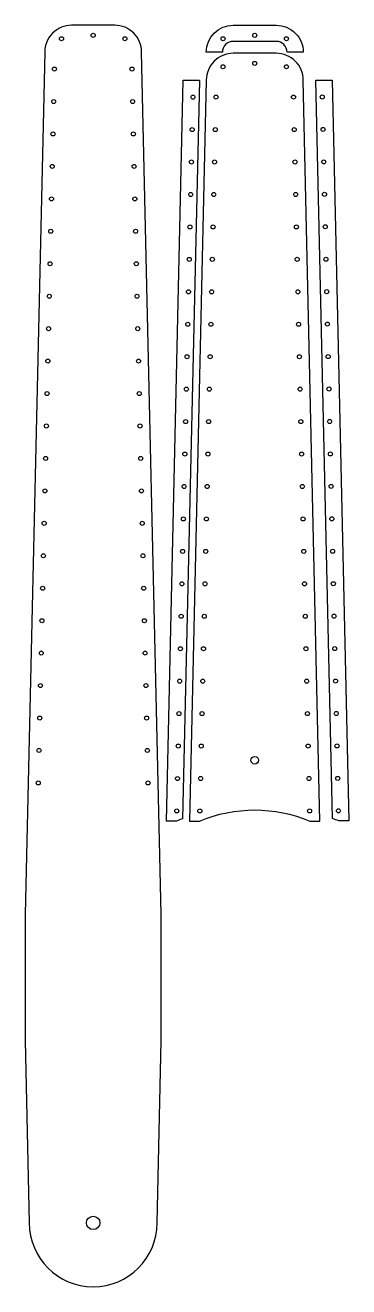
# Model space of a CAD drawing. Header units: millimetres. Extents: x 2664 to 2784, y 3163 to 3631.
import ezdxf

# ---------------------------------------------------------------- set-up
doc = ezdxf.new("R2010")
doc.units = ezdxf.units.MM

# ---------------------------------------------------------------- blocks, each defined once
blk = doc.blocks.new('*U20')
blk.add_circle((0, 0), 0.75)
blk = doc.blocks.new('*U22')
at = {"color": 0, "linetype": 'ByBlock', "lineweight": -2, "transparency": 16777216}
blk.add_blockref('*U20', (2575.42, 3483.53), dxfattribs=at)
for p, rotation in [((2563.65, 3482.27), 37.1036298473757), ((2587.19, 3482.27), 322.8963701526275), ((2561.03, 3471.01), 88.70211453567087), ((2589.81, 3471.01), 271.2978854643287), ((2560.76, 3458.96), 88.70211453567087), ((2590.08, 3458.96), 271.2978854643287), ((2560.48, 3446.92), 88.70211453567087), ((2590.36, 3446.92), 271.2978854643287), ((2560.21, 3434.87), 88.70211453567087), ((2590.63, 3434.87), 271.2978854643287), ((2559.94, 3422.83), 88.70211453567087), ((2590.9, 3422.83), 271.2978854643287), ((2559.66, 3410.79), 88.70211453567087), ((2591.18, 3410.79), 271.2978854643287), ((2559.39, 3398.74), 88.70211453567087), ((2591.45, 3398.74), 271.2978854643287), ((2559.12, 3386.7), 88.70211453567087), ((2591.72, 3386.7), 271.2978854643287), ((2558.85, 3374.65), 88.70211453567087), ((2591.99, 3374.65), 271.2978854643287), ((2558.57, 3362.61), 88.70211453567087), ((2592.27, 3362.61), 271.2978854643287), ((2558.3, 3350.56), 88.70211453567087), ((2592.54, 3350.56), 271.2978854643287), ((2558.03, 3338.52), 88.70211453567087), ((2592.81, 3338.52), 271.2978854643287), ((2557.75, 3326.48), 88.70211453567087), ((2593.09, 3326.48), 271.2978854643287), ((2557.48, 3314.43), 88.70211453567087), ((2593.36, 3314.43), 271.2978854643287), ((2557.21, 3302.39), 88.70211453567087), ((2593.63, 3302.39), 271.2978854643287), ((2556.94, 3290.34), 88.70211453567087), ((2593.9, 3290.34), 271.2978854643287), ((2556.66, 3278.3), 88.70211453567087), ((2594.18, 3278.3), 271.2978854643287), ((2556.39, 3266.25), 88.70211453567087), ((2594.45, 3266.25), 271.2978854643287), ((2556.12, 3254.21), 88.70211453567087), ((2594.72, 3254.21), 271.2978854643287), ((2555.84, 3242.17), 88.70211453567087), ((2595, 3242.17), 271.2978854643287), ((2555.57, 3230.12), 88.70211453567087), ((2595.27, 3230.12), 271.2978854643287), ((2555.3, 3218.08), 88.70211453567087), ((2595.54, 3218.08), 271.2978854643287), ((2555.03, 3206.03), 88.70211453567087), ((2595.81, 3206.03), 271.2978854643287)]:
    blk.add_blockref('*U20', p, dxfattribs=dict(at, rotation=rotation))
blk = doc.blocks.new('*U35')
blk.add_circle((0, 0), 0.75)
blk = doc.blocks.new('*U36')
at = {"color": 0, "linetype": 'ByBlock', "lineweight": -2, "transparency": 16777216}
blk.add_blockref('*U35', (2575.42, 3483.53), dxfattribs=at)
for p, rotation in [((2563.65, 3482.27), 37.1036298473757), ((2587.19, 3482.27), 322.8963701526275), ((2561.03, 3471.01), 88.70211453567087), ((2589.81, 3471.01), 271.2978854643287), ((2560.76, 3458.96), 88.70211453567087), ((2590.08, 3458.96), 271.2978854643287), ((2560.48, 3446.92), 88.70211453567087), ((2590.36, 3446.92), 271.2978854643287), ((2560.21, 3434.87), 88.70211453567087), ((2590.63, 3434.87), 271.2978854643287), ((2559.94, 3422.83), 88.70211453567087), ((2590.9, 3422.83), 271.2978854643287), ((2559.66, 3410.79), 88.70211453567087), ((2591.18, 3410.79), 271.2978854643287), ((2559.39, 3398.74), 88.70211453567087), ((2591.45, 3398.74), 271.2978854643287), ((2559.12, 3386.7), 88.70211453567087), ((2591.72, 3386.7), 271.2978854643287), ((2558.85, 3374.65), 88.70211453567087), ((2591.99, 3374.65), 271.2978854643287), ((2558.57, 3362.61), 88.70211453567087), ((2592.27, 3362.61), 271.2978854643287), ((2558.3, 3350.56), 88.70211453567087), ((2592.54, 3350.56), 271.2978854643287), ((2558.03, 3338.52), 88.70211453567087), ((2592.81, 3338.52), 271.2978854643287), ((2557.75, 3326.48), 88.70211453567087), ((2593.09, 3326.48), 271.2978854643287), ((2557.48, 3314.43), 88.70211453567087), ((2593.36, 3314.43), 271.2978854643287), ((2557.21, 3302.39), 88.70211453567087), ((2593.63, 3302.39), 271.2978854643287), ((2556.94, 3290.34), 88.70211453567087), ((2593.9, 3290.34), 271.2978854643287), ((2556.66, 3278.3), 88.70211453567087), ((2594.18, 3278.3), 271.2978854643287), ((2556.39, 3266.25), 88.70211453567087), ((2594.45, 3266.25), 271.2978854643287), ((2556.12, 3254.21), 88.70211453567087), ((2594.72, 3254.21), 271.2978854643287), ((2555.84, 3242.17), 88.70211453567087), ((2595, 3242.17), 271.2978854643287), ((2555.57, 3230.12), 88.70211453567087), ((2595.27, 3230.12), 271.2978854643287), ((2555.3, 3218.08), 88.70211453567087), ((2595.54, 3218.08), 271.2978854643287), ((2555.03, 3206.03), 88.70211453567087), ((2595.81, 3206.03), 271.2978854643287)]:
    blk.add_blockref('*U35', p, dxfattribs=dict(at, rotation=rotation))

msp = doc.modelspace()

# ---------------------------------------------------------------- linework, layer by layer
for points in [[(2714.59, 3254.04), (2714.59, 3301.04), (2707.34, 3621.04, 0.414214), (2697.34, 3631.04), (2681.34, 3631.04, 0.414214), (2671.34, 3621.04), (2664.09, 3301.04), (2664.09, 3254.04), (2665.62, 3186.48, 1), (2713.06, 3186.48), (2714.56, 3254.04)], [(2728.79, 3610.58), (2722.58, 3336.52, 0.011507), (2720.31, 3335.63), (2716.56, 3335.63), (2722.79, 3610.63), (2728.79, 3610.63)], [(2772.06, 3610.68), (2778.06, 3610.68), (2784.29, 3335.68), (2780.54, 3335.68, 0.011507), (2778.27, 3336.57), (2772.06, 3610.63)]]:
    msp.add_lwpolyline(points, format="xyb")
for points in [[(2741.36, 3631.04), (2757.36, 3631.04, -0.414214), (2767.36, 3621.04), (2761.36, 3620.99, 0.418075), (2757.36, 3625.04), (2741.36, 3625.04, 0.418075), (2737.36, 3620.99), (2731.36, 3621.04, -0.414214)], [(2769.84, 3335.63), (2773.59, 3335.63), (2767.36, 3610.63, 0.414214), (2757.36, 3620.63), (2741.36, 3620.63, 0.414214), (2731.36, 3610.63), (2725.13, 3335.63), (2728.88, 3335.63, -0.201012)]]:
    msp.add_lwpolyline(points, format="xyb", close=True)
for centre, radius in [((2737.59, 3626.03), 0.75), ((2749.36, 3627.29), 0.75), ((2761.13, 3626.03), 0.75), ((2726.4, 3604.35), 0.75), ((2774.45, 3604.41), 0.75), ((2726.12, 3592.31), 0.75), ((2774.73, 3592.36), 0.75), ((2725.85, 3580.27), 0.75), ((2775, 3580.32), 0.75), ((2725.58, 3568.22), 0.75), ((2775.27, 3568.27), 0.75), ((2725.3, 3556.18), 0.75), ((2775.55, 3556.23), 0.75), ((2725.03, 3544.13), 0.75), ((2775.82, 3544.18), 0.75), ((2724.76, 3532.09), 0.75), ((2776.09, 3532.14), 0.75), ((2724.49, 3520.04), 0.75), ((2776.36, 3520.1), 0.75), ((2724.21, 3508), 0.75), ((2776.64, 3508.05), 0.75), ((2723.94, 3495.96), 0.75), ((2776.91, 3496.01), 0.75), ((2723.67, 3483.91), 0.75), ((2777.18, 3483.96), 0.75), ((2723.39, 3471.87), 0.75), ((2777.46, 3471.92), 0.75), ((2777.73, 3459.87), 0.75), ((2723.12, 3459.82), 0.75), ((2722.85, 3447.78), 0.75), ((2778, 3447.83), 0.75), ((2722.57, 3435.73), 0.75), ((2778.27, 3435.79), 0.75), ((2722.3, 3423.69), 0.75), ((2778.55, 3423.74), 0.75), ((2722.03, 3411.65), 0.75), ((2778.82, 3411.7), 0.75), ((2721.76, 3399.6), 0.75), ((2779.09, 3399.65), 0.75), ((2721.48, 3387.56), 0.75), ((2779.37, 3387.61), 0.75), ((2779.64, 3375.56), 0.75), ((2721.21, 3375.51), 0.75), ((2720.94, 3363.47), 0.75), ((2779.91, 3363.52), 0.75), ((2749.36, 3358.19), 1.4), ((2720.66, 3351.42), 0.75), ((2780.18, 3351.48), 0.75), ((2720.39, 3339.38), 0.75), ((2780.46, 3339.43), 0.75), ((2689.33, 3186.48), 2.5)]:
    msp.add_circle(centre, radius)

# ---------------------------------------------------------------- block references
for name, p in [('*U22', (113.92, 143.76)), ('*U36', (173.94, 133.35))]:
    msp.add_blockref(name, p)

doc.saveas('drawing.dxf')
